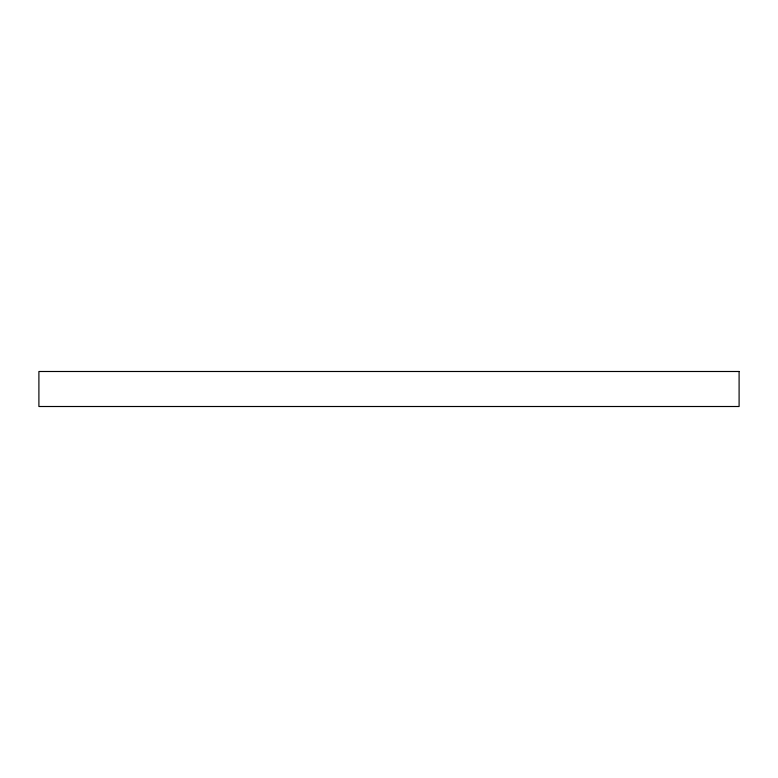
<?xml version="1.0" encoding="UTF-8"?>
<svg xmlns="http://www.w3.org/2000/svg" width="778" height="778" viewBox="0 0 778 778"><rect width="100%" height="100%" fill="white"/><g stroke="black" fill="none" stroke-linecap="round" stroke-linejoin="round"><path stroke-width="1.17" d="M739.1 371.495L38.9 371.495L38.9 406.505L739.1 406.505L739.1 371.495"/></g></svg>
